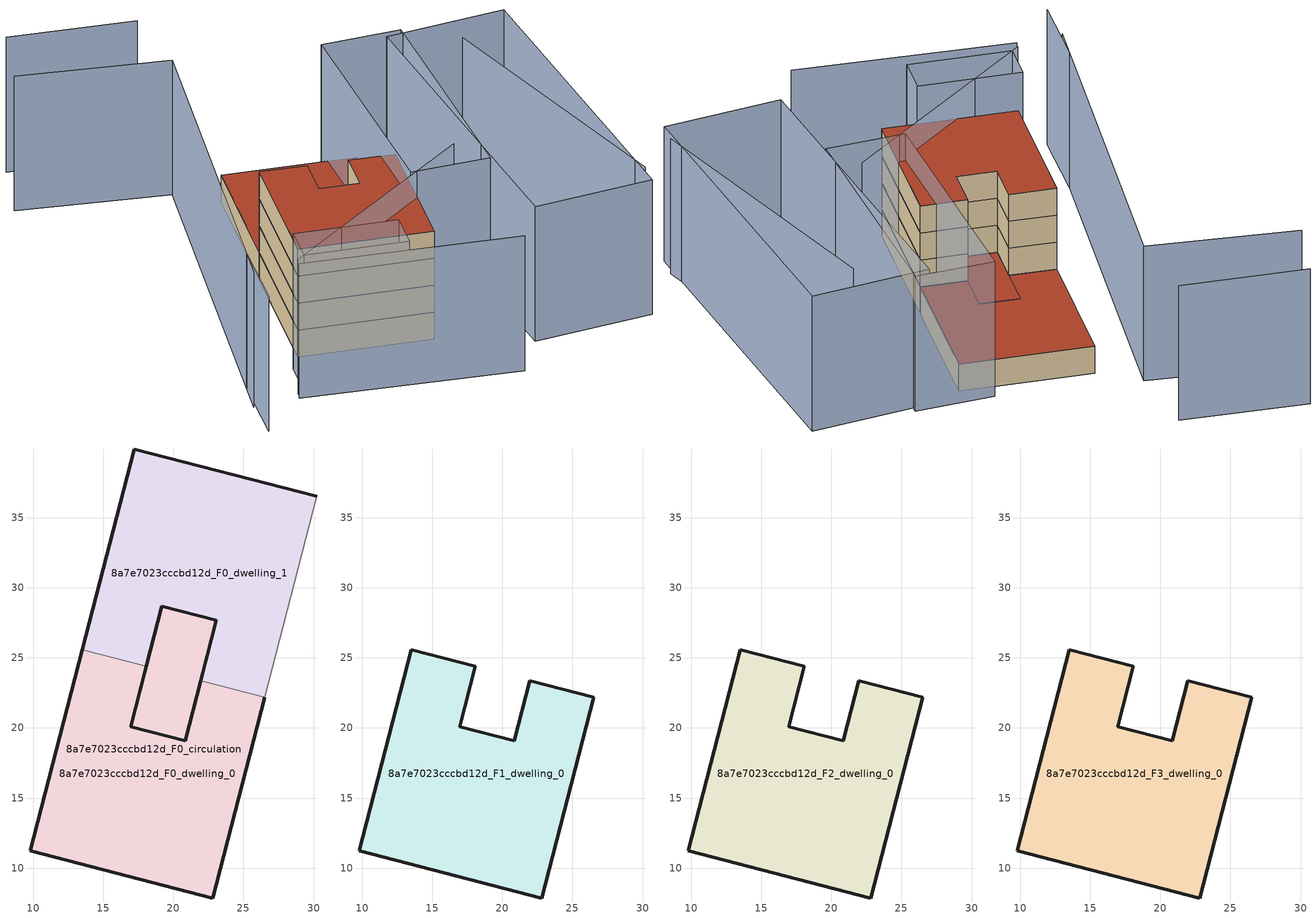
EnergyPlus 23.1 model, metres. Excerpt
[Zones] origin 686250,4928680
8a7e7023cccbd12d_F0_dwelling_0
 floor ground (EU_floor_Construction): 26.51,22.2 22.82,7.88 9.81,11.23 13.51,25.56 18.06,24.38 16.95,20.09 20.85,19.08 21.96,23.38 z0; 23.07,27.68 20.85,19.08 16.95,20.09 18.06,24.38 19.17,28.68 z0
 wall outside (EU_wall_Construction): 21.96,23.38 20.85,19.08 16.95,20.09 18.06,24.38 / 13.51,25.56 9.81,11.23 22.82,7.88 26.51,22.2 z0:3
 wall to 8a7e7023cccbd12d_F0_dwelling_1 (EU_wall_Construction): 26.51,22.2 21.96,23.38 / 18.06,24.38 13.51,25.56 z0:3
 roof outside (EU_floor_Construction): 20.85,19.08 23.07,27.68 19.17,28.68 18.06,24.38 16.95,20.09 z3
8a7e7023cccbd12d_F0_dwelling_1
 floor ground (EU_floor_Construction): 23.07,27.68 20.85,19.08 16.95,20.09 18.06,24.38 19.17,28.68 z0; 30.21,36.53 26.51,22.2 21.96,23.38 23.07,27.68 19.17,28.68 18.06,24.38 13.51,25.56 17.21,39.89 z0
 wall outside (EU_wall_Construction): 30.21,36.53 17.21,39.89 13.51,25.56 / 18.06,24.38 19.17,28.68 23.07,27.68 21.96,23.38 z0:3
 wall adiabatic (EU_wall_Construction): 26.51,22.2 30.21,36.53 z0:3
 roof outside (EU_roof_Construction): 26.51,22.2 30.21,36.53 17.21,39.89 13.51,25.56 18.06,24.38 19.17,28.68 23.07,27.68 21.96,23.38 z3; 20.85,19.08 23.07,27.68 19.17,28.68 18.06,24.38 16.95,20.09 z3
8a7e7023cccbd12d_F0_circulation
 floor ground (EU_floor_Construction): 23.07,27.68 21.96,23.38 20.85,19.08 16.95,20.09 18.06,24.38 19.17,28.68 z0; 26.51,22.2 22.82,7.88 9.81,11.23 13.51,25.56 18.06,24.38 16.95,20.09 20.85,19.08 21.96,23.38 z0; 30.21,36.53 26.51,22.2 21.96,23.38 23.07,27.68 19.17,28.68 18.06,24.38 13.51,25.56 17.21,39.89 z0
 wall outside (EU_wall_Construction): 23.07,27.68 19.17,28.68 16.95,20.09 20.85,19.08 23.07,27.68 z0:3
 roof outside (EU_roof_Construction): 20.85,19.08 21.96,23.38 23.07,27.68 19.17,28.68 18.06,24.38 16.95,20.09 z3; 22.82,7.88 26.51,22.2 21.96,23.38 20.85,19.08 16.95,20.09 18.06,24.38 13.51,25.56 9.81,11.23 z3; 26.51,22.2 30.21,36.53 17.21,39.89 13.51,25.56 18.06,24.38 19.17,28.68 23.07,27.68 21.96,23.38 z3
8a7e7023cccbd12d_F1_dwelling_0
 floor to 8a7e7023cccbd12d_F0_dwelling_0 (EU_floor_Construction): 26.51,22.2 22.82,7.88 9.81,11.23 13.51,25.56 18.06,24.38 16.95,20.09 20.85,19.08 21.96,23.38 z3
 wall outside (EU_wall_Construction): 22.82,7.88 26.51,22.2 21.96,23.38 20.85,19.08 16.95,20.09 18.06,24.38 13.51,25.56 9.81,11.23 22.82,7.88 z3:6
8a7e7023cccbd12d_F2_dwelling_0
 floor to 8a7e7023cccbd12d_F1_dwelling_0 (EU_floor_Construction): 26.51,22.2 22.82,7.88 9.81,11.23 13.51,25.56 18.06,24.38 16.95,20.09 20.85,19.08 21.96,23.38 z6
 wall outside (EU_wall_Construction): 22.82,7.88 26.51,22.2 21.96,23.38 20.85,19.08 16.95,20.09 18.06,24.38 13.51,25.56 9.81,11.23 22.82,7.88 z6:9
8a7e7023cccbd12d_F3_dwelling_0
 floor to 8a7e7023cccbd12d_F2_dwelling_0 (EU_floor_Construction): 26.51,22.2 22.82,7.88 9.81,11.23 13.51,25.56 18.06,24.38 16.95,20.09 20.85,19.08 21.96,23.38 z9
 wall outside (EU_wall_Construction): 22.82,7.88 26.51,22.2 21.96,23.38 20.85,19.08 16.95,20.09 18.06,24.38 13.51,25.56 9.81,11.23 22.82,7.88 z9:12
 roof outside (EU_roof_Construction): 22.82,7.88 26.51,22.2 21.96,23.38 20.85,19.08 16.95,20.09 18.06,24.38 13.51,25.56 9.81,11.23 z12
shading: 6.24,4.47 27.58,-1.41 / 6.56,5.19 29.88,16.86 / 2.71,8.45 0.75,0.55 / 43.8,4.16 40.11,33.67 / -0.86,47.99 13.79,43.34 / 13.79,43.34 1.65,5.12 / 14.38,51.4 1.91,54.68 / 17.45,3.01 7.37,5.6 / 7.37,5.6 8.39,9.56 / 8.39,9.56 18.47,6.98 / 18.47,6.98 17.45,3.01 / 31.07,2.85 33.82,37.25 / 33.82,37.25 46,36.28 / 46,36.28 43.25,1.88 / 43.25,1.88 31.07,2.85 / 23.71,14.16 27.64,39.03 / 27.64,39.03 35.6,37.77 / 35.6,37.77 31.67,12.9 / 31.67,12.9 23.71,14.16 z0:15
[Building]
EU S2 Campaign: North Axis=0; Terrain=City; Solar Distribution=FullExterior
[Site:Location]
Bologna: Latitude=44.5; Longitude=11.25; Time Zone=1; Elevation=37
[SizingPeriod:WeatherFileDays]
AnnualSizingPeriod: Begin Month=1; Begin Day of Month=1; End Month=12; End Day of Month=31; Day of Week for Start Day=Monday; Use Weather File Daylight Saving Period=No; Use Weather File Rain and Snow Indicators=No
[MATERIAL]
EU_InternalMass_Material: Roughness=MediumRough; Thickness=0.1; Conductivity=1; Density=1800; Specific Heat=900; Thermal Absorptance=0.9; Solar Absorptance=0.7; Visible Absorptance=0.7
[MATERIAL:NOMASS] Roughness=MediumRough; Thermal Absorptance=0.9; Solar Absorptance=0.7; Visible Absorptance=0.7
Name | Thermal Resistance
EU_wall_NoMass | 0.937881
EU_roof_NoMass | 0.548572
EU_floor_NoMass | 0.71348
[CONSTRUCTION]
EU_wall_Construction: EU_wall_NoMass
EU_roof_Construction: EU_roof_NoMass
EU_floor_Construction: EU_floor_NoMass
EU_InternalMass_Construction: EU_InternalMass_Material
[ZONE] Type=1; Multiplier=1; Ceiling Height=autocalculate; Floor Area=autocalculate; Part of Total Floor Area=Yes
Name | Volume
8a7e7023cccbd12d_F0_dwelling_0 | 649.781
8a7e7023cccbd12d_F1_dwelling_0 | 542.476
8a7e7023cccbd12d_F2_dwelling_0; 8a7e7023cccbd12d_F3_dwelling_0 | 542.478
8a7e7023cccbd12d_F0_dwelling_1 | 649.783
8a7e7023cccbd12d_F0_circulation | 1192.26
[INTERNALMASS] Construction=EU_InternalMass_Construction
Name | Zone or ZoneList | Surface Area
8a7e7023cccbd12d_F0_dwelling_0_EU_InternalMass | 8a7e7023cccbd12d_F0_dwelling_0 | 180.826
8a7e7023cccbd12d_F0_dwelling_1_EU_InternalMass | 8a7e7023cccbd12d_F0_dwelling_1 | 180.826
8a7e7023cccbd12d_F1_dwelling_0_EU_InternalMass | 8a7e7023cccbd12d_F1_dwelling_0 | 397.739
8a7e7023cccbd12d_F2_dwelling_0_EU_InternalMass | 8a7e7023cccbd12d_F2_dwelling_0 | 397.739
8a7e7023cccbd12d_F3_dwelling_0_EU_InternalMass | 8a7e7023cccbd12d_F3_dwelling_0 | 397.739
[OTHEREQUIPMENT] Fuel Type=Electricity; Design Level Calculation Method=Watts/Area; Power per Zone Floor Area=1; Fraction Latent=0; Fraction Radiant=0; Fraction Lost=0; Carbon Dioxide Generation Rate=0; EndUse Subcategory=EU_Step8_InternalGains
Name | Zone or ZoneList or Space or SpaceList | Schedule
EU_Step8_InternalGain_8a7e7023cccbd12d_F0_dwelling_0_f000 | 8a7e7023cccbd12d_F0_dwelling_0 | EU_Step8_GainSchedule_8a7e7023cccbd12d_F0_dwelling_0_f000
EU_Step8_InternalGain_8a7e7023cccbd12d_F0_dwelling_1_f000 | 8a7e7023cccbd12d_F0_dwelling_1 | EU_Step8_GainSchedule_8a7e7023cccbd12d_F0_dwelling_1_f000
EU_Step8_InternalGain_8a7e7023cccbd12d_F1_dwelling_0_f000 | 8a7e7023cccbd12d_F1_dwelling_0 | EU_Step8_GainSchedule_8a7e7023cccbd12d_F1_dwelling_0_f000
EU_Step8_InternalGain_8a7e7023cccbd12d_F2_dwelling_0_f000 | 8a7e7023cccbd12d_F2_dwelling_0 | EU_Step8_GainSchedule_8a7e7023cccbd12d_F2_dwelling_0_f000
EU_Step8_InternalGain_8a7e7023cccbd12d_F3_dwelling_0_f000 | 8a7e7023cccbd12d_F3_dwelling_0 | EU_Step8_GainSchedule_8a7e7023cccbd12d_F3_dwelling_0_f000
[ZONEINFILTRATION:DESIGNFLOWRATE]
EU_Circulation_Infiltration_8a7e7023cccbd12d_F0_circulation: Zone or ZoneList or Space or SpaceList=8a7e7023cccbd12d_F0_circulation; Schedule=EU_AlwaysOn; Design Flow Rate Calculation Method=Flow/Area; Flow Rate per Floor Area=0.0005; Constant Term Coefficient=1; Temperature Term Coefficient=0; Velocity Term Coefficient=0; Velocity Squared Term Coefficient=0
[ZONEVENTILATION:DESIGNFLOWRATE] Schedule=EU_AlwaysOn; Design Flow Rate Calculation Method=AirChanges/Hour; Air Changes per Hour=0.687892; Ventilation Type=Natural; Fan Pressure Rise=0; Fan Total Efficiency=1; Constant Term Coefficient=1; Temperature Term Coefficient=0; Velocity Term Coefficient=0; Velocity Squared Term Coefficient=0; Minimum Indoor Temperature=-100; Maximum Indoor Temperature=100; Delta Temperature=-100; Minimum Outdoor Temperature=-100; Maximum Outdoor Temperature=100; Maximum Wind Speed=40
Name | Zone or ZoneList or Space or SpaceList
EU_ConstantAir_8a7e7023cccbd12d_F0_dwelling_0 | 8a7e7023cccbd12d_F0_dwelling_0
EU_ConstantAir_8a7e7023cccbd12d_F0_dwelling_1 | 8a7e7023cccbd12d_F0_dwelling_1
EU_ConstantAir_8a7e7023cccbd12d_F1_dwelling_0 | 8a7e7023cccbd12d_F1_dwelling_0
EU_ConstantAir_8a7e7023cccbd12d_F2_dwelling_0 | 8a7e7023cccbd12d_F2_dwelling_0
EU_ConstantAir_8a7e7023cccbd12d_F3_dwelling_0 | 8a7e7023cccbd12d_F3_dwelling_0
[HVACTEMPLATE:THERMOSTAT] Constant Heating Setpoint=20; Constant Cooling Setpoint=50
EU_HeatOnly_8a7e7023cccbd12d_F0_dwelling_0; EU_HeatOnly_8a7e7023cccbd12d_F0_dwelling_1; EU_HeatOnly_8a7e7023cccbd12d_F1_dwelling_0; EU_HeatOnly_8a7e7023cccbd12d_F2_dwelling_0; EU_HeatOnly_8a7e7023cccbd12d_F3_dwelling_0
[HVACTEMPLATE:ZONE:IDEALLOADSAIRSYSTEM] System Availability Schedule=EU_AlwaysOn; Maximum Heating Supply Air Temperature=50; Minimum Cooling Supply Air Temperature=13; Maximum Heating Supply Air Humidity Ratio=0.0156; Minimum Cooling Supply Air Humidity Ratio=0.0077; Heating Limit=NoLimit; Cooling Limit=NoLimit; Heating Availability Schedule=EU_AlwaysOn; Cooling Availability Schedule=EU_CoolingOff; Dehumidification Control Type=ConstantSensibleHeatRatio; Cooling Sensible Heat Ratio=0.7; Dehumidification Setpoint=60; Humidification Control Type=None; Humidification Setpoint=30; Outdoor Air Method=None; Outdoor Air Flow Rate per Person=0.00944; Outdoor Air Flow Rate per Zone Floor Area=0; Outdoor Air Flow Rate per Zone=0; Demand Controlled Ventilation Type=None; Outdoor Air Economizer Type=NoEconomizer; Heat Recovery Type=None; Sensible Heat Recovery Effectiveness=0.7; Latent Heat Recovery Effectiveness=0.65
Name | Template Thermostat
8a7e7023cccbd12d_F0_dwelling_0 | EU_HeatOnly_8a7e7023cccbd12d_F0_dwelling_0
8a7e7023cccbd12d_F0_dwelling_1 | EU_HeatOnly_8a7e7023cccbd12d_F0_dwelling_1
8a7e7023cccbd12d_F1_dwelling_0 | EU_HeatOnly_8a7e7023cccbd12d_F1_dwelling_0
8a7e7023cccbd12d_F2_dwelling_0 | EU_HeatOnly_8a7e7023cccbd12d_F2_dwelling_0
8a7e7023cccbd12d_F3_dwelling_0 | EU_HeatOnly_8a7e7023cccbd12d_F3_dwelling_0
[SIZING:ZONE] Zone Cooling Design Supply Air Temperature Input Method=SupplyAirTemperature; Zone Cooling Design Supply Air Temperature=13; Zone Heating Design Supply Air Temperature Input Method=SupplyAirTemperature; Zone Heating Design Supply Air Temperature=50; Zone Cooling Design Supply Air Humidity Ratio=0.008; Zone Heating Design Supply Air Humidity Ratio=0.008; Cooling Design Air Flow Method=DesignDay; Cooling Design Air Flow Rate=0; Cooling Minimum Air Flow per Zone Floor Area=0.000762; Cooling Minimum Air Flow=0; Cooling Minimum Air Flow Fraction=0.2; Heating Design Air Flow Method=DesignDay; Heating Design Air Flow Rate=0; Heating Maximum Air Flow per Zone Floor Area=0.002032; Heating Maximum Air Flow=0.141576; Heating Maximum Air Flow Fraction=0.3; Account for Dedicated Outdoor Air System=No; Dedicated Outdoor Air System Control Strategy=NeutralSupplyAir; Dedicated Outdoor Air Low Setpoint Temperature for Design=autosize; Dedicated Outdoor Air High Setpoint Temperature for Design=autosize; Zone Load Sizing Method=Sensible Load Only No Latent Load; Zone Latent Cooling Design Supply Air Humidity Ratio Input Method=HumidityRatioDifference; Zone Cooling Design Supply Air Humidity Ratio Difference=0.005; Zone Latent Heating Design Supply Air Humidity Ratio Input Method=HumidityRatioDifference; Zone Humidification Design Supply Air Humidity Ratio Difference=0.005
8a7e7023cccbd12d_F0_dwelling_0; 8a7e7023cccbd12d_F0_dwelling_1; 8a7e7023cccbd12d_F1_dwelling_0; 8a7e7023cccbd12d_F2_dwelling_0; 8a7e7023cccbd12d_F3_dwelling_0
[SCHEDULE:CONSTANT]
Name | Hourly Value
EU_AlwaysOn | 1
EU_CoolingOff | 0
[SCHEDULE:FILE] Column Number=1; Rows to Skip at Top=0; Number of Hours of Data=8760; Column Separator=Comma; Interpolate to Timestep=No; Minutes per Item=60; Adjust Schedule for Daylight Savings=Yes
Name | File
EU_Step8_GainSchedule_8a7e7023cccbd12d_F0_dwelling_0_f000 | ../../schedules/8a7e7023cccbd12d/8a7e7023cccbd12d_F0_dwelling_0_f000_gain.csv
EU_Step8_GainSchedule_8a7e7023cccbd12d_F0_dwelling_1_f000 | ../../schedules/8a7e7023cccbd12d/8a7e7023cccbd12d_F0_dwelling_1_f000_gain.csv
EU_Step8_GainSchedule_8a7e7023cccbd12d_F1_dwelling_0_f000 | ../../schedules/8a7e7023cccbd12d/8a7e7023cccbd12d_F1_dwelling_0_f000_gain.csv
EU_Step8_GainSchedule_8a7e7023cccbd12d_F2_dwelling_0_f000 | ../../schedules/8a7e7023cccbd12d/8a7e7023cccbd12d_F2_dwelling_0_f000_gain.csv
EU_Step8_GainSchedule_8a7e7023cccbd12d_F3_dwelling_0_f000 | ../../schedules/8a7e7023cccbd12d/8a7e7023cccbd12d_F3_dwelling_0_f000_gain.csv
